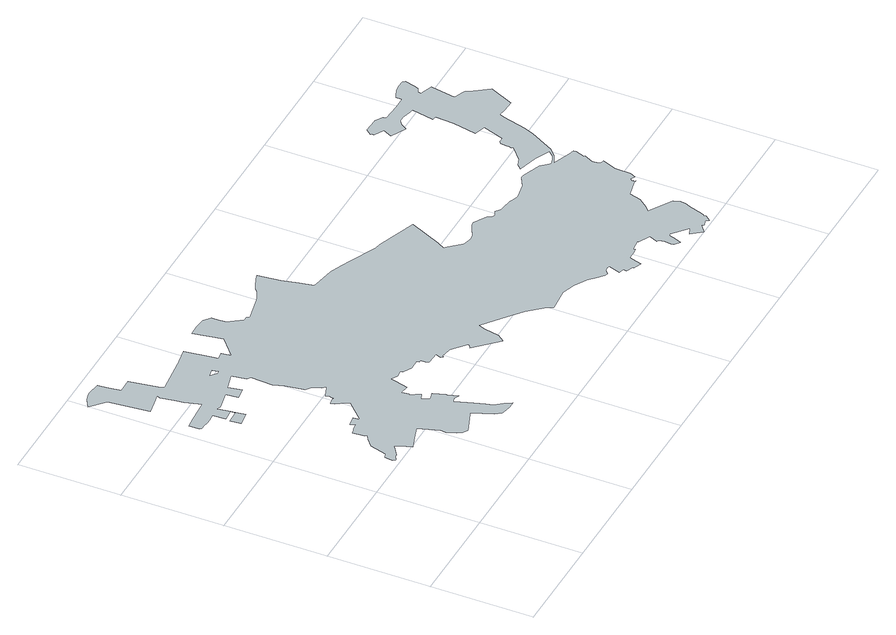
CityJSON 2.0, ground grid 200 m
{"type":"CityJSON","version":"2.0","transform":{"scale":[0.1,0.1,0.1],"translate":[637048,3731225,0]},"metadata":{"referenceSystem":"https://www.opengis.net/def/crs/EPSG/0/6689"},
"CityObjects":{
"object1":{"type":"GenericCityObject","attributes":{"name":"20","告示番号":"福岡県告示第316号","告示年月日":"2019-09-27","名称":"町川原1区指定区域","区域の所在":"古賀市青柳町・川原の一部","区域の面積":"266007","備考":"都市計画法第34条第12号 集落活性化タイプ"},"geometry":[{"type":"MultiSurface","lod":"1","boundaries":[[[0,1,2,3,4,5,6,7,8,9,10,11,12,13,14,15,16,17,18,19,20,21,22,23,24,25,26,27,28,29,30,31,32,33,34,35,36,37,38,39,40,41,42,43,44,45,46,47,48,49,50,51,52,53,54,55,56,57,58,59,60,61,62,63,64,65,66,67,68,69,70,71,72,73,74,75,76,77,78,79,80,81,82,83,84,85,86,87,88,89,90,91,92,93,94,95,96,97,98,99,100,101,102,103,104,105,106,107,108,109,110,111,112,113,114,115,116,117,118,119,120,121,122,123,124,125,126,127,128,129,130,131,132,133,134,135,136,137,138,139,140,141,142,143,144,145,146,147,148,149,150,151,152,153,154,155,156,157,158,159,160,161,162,163,164,165,166,167,168,169,170,171,172,173,174,175,176,177,178,179,180,181,182,183,184,185,186,187,188,189,190,191,192,193,194,195,196,197,198,199,200,201,202,203,204,205,206,207,208,209,210,211,212,213,214,215,216,217,218,219,220,221,222,223,224,225,226,227,228,229,230,231,232,233,234,235,236,237,238,239,240,241,242,243,244,245,246,247,248,249,250,251,252,253,254,255,256,257,258,259,260,261,262,263,264,265,266,267,268,269,270,271,272,273,274,275,276,277,278,279,280,281,282,283,284,285,286,287,288,289,290,291,292,293,294,295,296,297,298,299,300,301,302,303,304,305,306,307,308,309,310,311,312,313,314,315,316,317,318,319,320,321,322,323,324,325,326,327,328,329,330,331,332,333,334,335,336,337,338,339,340,341,342,343,344,345,346,347,348,349,350,351,352,353,354,355,356,357,358],[359,360,361,362,363]]]}]}
},
"vertices":[
[959,7284,0],[678,7280,0],[632,7557,0],[621,7712,0],[367,7745,0],[292,7741,0],[181,7707,0],[76,7646,0],[6,7603,0],[279,7353,0],[356,6554,0],[693,6626,0],[803,6647,0],[778,6574,0],[814,6314,0],[844,6144,0],[912,5890,0],[943,5827,0],[709,5810,0],[487,5792,0],[277,5773,0],[280,5574,0],[322,5539,0],[409,5538,0],[499,5522,0],[576,5518,0],[728,5528,0],[741,5278,0],[959,5290,0],[970,5200,0],[721,5185,0],[736,4985,0],[737,4974,0],[999,5010,0],[975,5201,0],[964,5290,0],[925,5540,0],[1007,5507,0],[1365,5583,0],[1383,5338,0],[1606,5366,0],[1553,5635,0],[1876,5719,0],[1913,5434,0],[1992,5390,0],[1961,4955,0],[2029,4745,0],[2076,4403,0],[2091,4373,0],[2198,4301,0],[2218,4236,0],[2249,4139,0],[2310,4074,0],[2272,4059,0],[2258,4054,0],[2212,4035,0],[2081,3982,0],[2091,3950,0],[2101,3922,0],[2092,3893,0],[2075,3816,0],[2051,3834,0],[1918,3809,0],[1944,3739,0],[1994,3656,0],[2042,3583,0],[2090,3507,0],[1743,3152,0],[1720,3281,0],[1539,3249,0],[1566,3145,0],[1534,3152,0],[1431,3132,0],[1412,3121,0],[1339,3107,0],[1361,2876,0],[1386,2838,0],[1303,2791,0],[1151,2660,0],[1058,2328,0],[957,2295,0],[934,2139,0],[980,2088,0],[1071,2143,0],[1094,2135,0],[1253,2239,0],[1311,2288,0],[1355,2207,0],[1441,1986,0],[1681,2070,0],[1935,2149,0],[2066,1742,0],[2054,1634,0],[2124,1452,0],[2189,1367,0],[2270,1311,0],[2691,1471,0],[2732,1497,0],[2897,1099,0],[2982,985,0],[3019,966,0],[3194,941,0],[3308,936,0],[3237,1076,0],[3119,1220,0],[3087,1360,0],[3021,1561,0],[2906,1901,0],[2978,1924,0],[3088,1872,0],[3021,2075,0],[3020,2099,0],[2938,2332,0],[2813,2298,0],[2781,2319,0],[2717,2435,0],[2837,2483,0],[2796,2579,0],[2736,2668,0],[2755,2690,0],[2741,2824,0],[2910,2802,0],[2941,2902,0],[2988,3095,0],[3011,3160,0],[3134,3085,0],[3271,3106,0],[3269,3053,0],[3447,2962,0],[3642,2965,0],[3659,2918,0],[3699,2919,0],[3701,2816,0],[3731,2761,0],[3965,2746,0],[3933,2640,0],[3956,2597,0],[3982,2622,0],[4174,2588,0],[4206,2581,0],[4471,2354,0],[4431,2307,0],[4400,2286,0],[4823,1855,0],[4922,1985,0],[4987,2293,0],[5038,2423,0],[5379,2150,0],[5745,1865,0],[6011,1561,0],[6063,1454,0],[6507,1492,0],[6768,1405,0],[7012,1269,0],[7148,1132,0],[7258,1037,0],[7315,1015,0],[7400,1087,0],[7461,1100,0],[7528,1079,0],[7453,845,0],[7555,817,0],[7540,751,0],[7682,694,0],[7676,672,0],[7820,611,0],[7885,813,0],[7909,866,0],[8073,862,0],[8159,880,0],[8141,921,0],[8373,940,0],[8374,917,0],[8599,801,0],[8525,638,0],[8555,618,0],[8582,503,0],[8568,384,0],[8577,330,0],[8669,244,0],[8727,375,0],[8771,512,0],[8804,520,0],[9108,274,0],[9092,261,0],[8963,211,0],[9120,6,0],[9278,127,0],[9301,80,0],[9380,114,0],[9427,126,0],[9453,58,0],[9538,171,0],[9529,209,0],[9551,220,0],[9568,272,0],[9662,550,0],[9702,642,0],[9717,751,0],[9676,875,0],[9237,1152,0],[9323,1227,0],[9460,1410,0],[9535,1637,0],[9839,1705,0],[9905,1706,0],[9868,1741,0],[9897,1749,0],[9875,1766,0],[9923,1813,0],[9995,1767,0],[10054,1884,0],[10073,2188,0],[10174,2464,0],[10098,2476,0],[10085,2514,0],[10079,2635,0],[10160,2813,0],[10141,2820,0],[10199,3012,0],[10198,3055,0],[10162,3071,0],[10136,3070,0],[9743,3213,0],[9746,3222,0],[9922,3297,0],[10063,3432,0],[10334,3917,0],[10405,4092,0],[10534,4577,0],[10570,4659,0],[10712,4642,0],[10955,4634,0],[10964,4661,0],[11165,5095,0],[11068,5227,0],[10973,5370,0],[10896,5497,0],[10831,5527,0],[10697,5577,0],[10672,5598,0],[10754,6082,0],[10518,6167,0],[10526,6226,0],[10617,6271,0],[10649,6351,0],[10695,6558,0],[10665,6594,0],[10519,6610,0],[10385,6585,0],[10278,6537,0],[10216,6509,0],[10221,6410,0],[10220,6390,0],[9987,6386,0],[9624,6411,0],[9609,6472,0],[9462,6563,0],[9442,6559,0],[9303,6563,0],[9170,6573,0],[9083,6461,0],[9107,6452,0],[9102,6405,0],[9283,6298,0],[9199,6123,0],[9494,5968,0],[9573,6095,0],[9605,6124,0],[9640,6144,0],[9672,6159,0],[9777,6155,0],[9968,6108,0],[10030,6098,0],[9948,5660,0],[10019,5645,0],[9998,5276,0],[9911,4818,0],[10127,4753,0],[9976,4331,0],[9883,4336,0],[9842,4302,0],[9819,4164,0],[9831,4133,0],[9811,4076,0],[9835,4051,0],[9578,3813,0],[9421,3761,0],[9342,3677,0],[9720,3563,0],[10009,3433,0],[9911,3327,0],[9812,3280,0],[9708,3252,0],[9695,3272,0],[9560,3406,0],[9198,3549,0],[9128,3554,0],[8923,3432,0],[8618,3379,0],[8552,3389,0],[8426,3445,0],[8228,3475,0],[8156,3479,0],[8060,3553,0],[7957,3506,0],[7920,3531,0],[7859,3611,0],[7710,3711,0],[7617,3758,0],[7544,3754,0],[7426,3695,0],[7287,3623,0],[7185,3606,0],[7016,3642,0],[7000,3651,0],[6800,3871,0],[6747,3932,0],[6831,4072,0],[7108,4697,0],[6352,4976,0],[6240,4991,0],[5691,5248,0],[5418,5368,0],[5280,5416,0],[4951,5471,0],[4811,5508,0],[4756,5783,0],[4687,6105,0],[4639,6537,0],[4535,6507,0],[4350,6433,0],[4293,6402,0],[4210,6336,0],[4057,6259,0],[3996,6244,0],[3658,6169,0],[3512,6136,0],[3485,6190,0],[3405,6189,0],[3259,6395,0],[3217,6442,0],[3203,6614,0],[3209,6740,0],[3151,6770,0],[3075,6835,0],[2980,6854,0],[2861,6859,0],[2664,6855,0],[2761,6284,0],[2403,5968,0],[2374,6158,0],[2228,6133,0],[2213,6263,0],[2146,6770,0],[1851,6721,0],[1764,6704,0],[1093,6632,0],[1046,6682,0],[1873,6087,0],[1874,6087,0],[1892,5976,0],[1830,5964,0],[1730,6057,0]
]}
